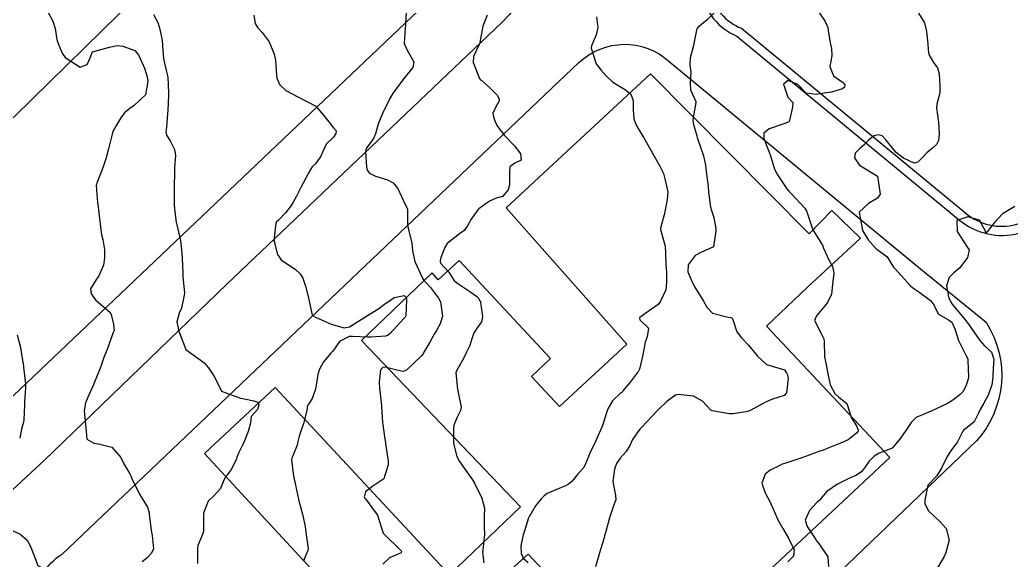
# Model space of a CAD drawing. Header units: metres. Extents: x 292545 to 299085, y 7450245 to 7463078.
# Drawn here: x 296077.7 to 296186.9, y 7457651.3 to 7457710.9 of the extents above; entities that cross this region are included whole.
import ezdxf

# ---------------------------------------------------------------- set-up
doc = ezdxf.new("R2010")
doc.units = ezdxf.units.M
for name, color, linetype in [('Area Verde e Lazer', 94, 'Continuous'), ('Curvas de Nivel 1m', 11, 'Continuous'), ('Curvas de Nivel 5m', 15, 'Continuous'), ('Edificações', 30, 'Continuous'), ('Vias Primárias', 230, 'Continuous')]:
    doc.layers.add(name, color=color, linetype=linetype)

msp = doc.modelspace()

# ---------------------------------------------------------------- linework, layer by layer
at = {"layer": 'Area Verde e Lazer'}
msp.add_lwpolyline([(296191.67, 7457692.07), (296200.75, 7457750.94, 0.717814), (296192.67, 7457755.13), (296155.34, 7457719.08, 0.54904), (296157.2, 7457709.94), (296181.9, 7457689.55, 0.510096)], format="xyb", close=True, dxfattribs=at)
at = {"layer": 'Curvas de Nivel 1m', "flags": 128}
for points, elevation in [([(296080.41, 7457712.45), (296081.31, 7457710.73), (296081.56, 7457709.91), (296081.74, 7457708.72), (296081.89, 7457708.25), (296082.35, 7457707.19), (296082.69, 7457706.71), (296084.33, 7457705.67), (296085.08, 7457705.94), (296085.43, 7457706.68), (296085.69, 7457707.34), (296086.35, 7457707.54), (296087.56, 7457707.85), (296088.36, 7457708.04), (296089.02, 7457707.97), (296090.35, 7457707.48), (296090.76, 7457707.02), (296090.93, 7457706.61), (296091.4, 7457705.53), (296091.7, 7457704.6), (296091.77, 7457704.06), (296091.53, 7457702.6), (296090.28, 7457701.43), (296089.79, 7457701.11), (296089.22, 7457700.63), (296088.82, 7457700.08), (296088.25, 7457699.15), (296088.06, 7457698.83), (296087.98, 7457698.64), (296087.87, 7457698.28), (296087.43, 7457696.65), (296087.18, 7457695.68), (296086.85, 7457694.66), (296086.17, 7457692.88), (296086.11, 7457692.74), (296086.09, 7457692.67), (296086.16, 7457691.61), (296086.23, 7457690.75), (296086.24, 7457690.67), (296086.26, 7457690.56), (296086.5, 7457688.66), (296086.66, 7457687.22), (296086.82, 7457686.66), (296087.02, 7457685.58), (296087, 7457684.66), (296086.9, 7457683.83), (296086.39, 7457682.66), (296086.05, 7457682.2), (296085.47, 7457681.24), (296085.53, 7457680.68), (296086.02, 7457680.03), (296087.58, 7457678.65), (296087.74, 7457678.39), (296087.99, 7457677.35), (296088.06, 7457676.64), (296088.04, 7457676.58), (296087.98, 7457676.43), (296087.33, 7457674.65), (296086.94, 7457673.66), (296086.59, 7457672.66), (296085.92, 7457670.94), (296085.83, 7457670.76), (296085.79, 7457670.67), (296085.22, 7457669.35), (296084.93, 7457668.68), (296084.75, 7457667.81), (296084.86, 7457666.68), (296084.99, 7457665.54), (296085.06, 7457664.68), (296085.84, 7457664.24), (296086.35, 7457664.15), (296087.83, 7457663.79), (296088.82, 7457662.63), (296089.13, 7457661.96), (296089.8, 7457660.84), (296089.91, 7457660.62), (296090, 7457660.41), (296090.85, 7457658.61), (296091.75, 7457657.18), (296091.92, 7457656.6), (296091.94, 7457656.4), (296092.14, 7457654.6), (296092.25, 7457654.06), (296092.4, 7457652.59), (296092.2, 7457652.09), (296091.68, 7457651.57), (296091.14, 7457651.14)], 677), ([(296120.27, 7457712.26), (296120.18, 7457710.46), (296120.18, 7457710.26), (296120.15, 7457710.03), (296120.03, 7457708.27), (296120.35, 7457707.53), (296121.1, 7457706.25), (296120.96, 7457705.62), (296120.32, 7457704.81), (296119.88, 7457704.27), (296118.82, 7457702.81), (296118.48, 7457702.29), (296118.42, 7457702.16), (296118.29, 7457701.86), (296117.76, 7457700.8), (296117.51, 7457700.3), (296117.16, 7457699.39), (296116.85, 7457698.3), (296116.69, 7457697.85), (296116.23, 7457697.25), (296115.85, 7457696.69), (296115.78, 7457696.31), (296115.87, 7457694.64), (296115.95, 7457694.31), (296116.19, 7457693.97), (296116.85, 7457693.64), (296118.18, 7457693.24), (296118.82, 7457692.92), (296119.31, 7457692.27), (296120.15, 7457690.51), (296120.28, 7457690.26), (296120.4, 7457690), (296120.39, 7457688.26), (296120.46, 7457687.91), (296120.86, 7457686.25), (296120.93, 7457685.41), (296121.2, 7457684.25), (296122.05, 7457682.4), (296122.16, 7457682.24), (296122.91, 7457681.37), (296123.82, 7457680.22), (296124.03, 7457679.8), (296124.25, 7457678.22), (296123.99, 7457677.36), (296123.57, 7457676.64), (296123.33, 7457676.23), (296122.84, 7457675.36), (296122.2, 7457674.24), (296122.11, 7457674.08), (296121.95, 7457673.86), (296120.28, 7457672.26), (296119.93, 7457672.13), (296119.21, 7457672.28), (296117.94, 7457672.61), (296117.66, 7457672.57), (296117.42, 7457672.3), (296117.26, 7457670.96), (296117.29, 7457670.3), (296117.49, 7457668.7), (296117.53, 7457668.29), (296117.65, 7457666.51), (296117.67, 7457666.29), (296117.85, 7457664.94), (296117.95, 7457664.29), (296117.98, 7457664.15), (296118.26, 7457662.29), (296118.25, 7457661.85), (296117.79, 7457660.29), (296116.58, 7457659.5), (296115.77, 7457658.85), (296115.64, 7457658.44), (296115.63, 7457658.31), (296115.66, 7457658.21), (296115.76, 7457658.09), (296117.09, 7457656.3), (296117.72, 7457654.29), (296119.69, 7457652.38), (296119.72, 7457652.27), (296119.69, 7457652.13), (296118.39, 7457651.58), (296117.68, 7457650.88)], 674), ([(296092.4, 7457711.45), (296092.9, 7457710.58), (296093.11, 7457709.85), (296093.36, 7457708.58), (296093.44, 7457707.49), (296093.51, 7457706.58), (296093.89, 7457705), (296093.97, 7457704.57), (296094.06, 7457702.81), (296094.06, 7457702.57), (296093.98, 7457700.87), (296093.94, 7457700.57), (296093.82, 7457699), (296093.78, 7457698.57), (296093.83, 7457698.17), (296094.23, 7457697.53), (296094.72, 7457696.57), (296094.82, 7457695.96), (296094.73, 7457694.56), (296094.71, 7457694.04), (296094.7, 7457692.56), (296094.69, 7457692.04), (296094.68, 7457690.56), (296094.71, 7457690), (296094.91, 7457688.56), (296095.17, 7457687.5), (296095.37, 7457686.56), (296095.51, 7457685.13), (296095.55, 7457684.56), (296095.62, 7457682.99), (296095.65, 7457682.55), (296095.81, 7457680.78), (296095.8, 7457680.55), (296095.48, 7457679.09), (296095.23, 7457678.56), (296094.96, 7457677.6), (296095.18, 7457676.56), (296095.96, 7457674.55), (296097.94, 7457673.11), (296098.48, 7457672.52), (296099.05, 7457671.64), (296099.64, 7457670.5), (296099.9, 7457669.95), (296100.78, 7457669.61), (296101.89, 7457669.23), (296103.46, 7457668.9), (296103.89, 7457668.73), (296104.01, 7457668.46), (296103.88, 7457667.93), (296103.16, 7457667.18), (296103.08, 7457666.47), (296102.82, 7457665.51), (296102.42, 7457664.47), (296102.26, 7457664.06), (296101.82, 7457663.2), (296101.6, 7457662.69), (296101.54, 7457662.48), (296100.98, 7457661.31), (296100.35, 7457660.49), (296100.14, 7457660.14), (296099.78, 7457659.23), (296099.11, 7457658.51), (296098.43, 7457657.85), (296097.93, 7457656.53), (296097.92, 7457654.72), (296097.9, 7457654.53), (296097.87, 7457654.38), (296097.71, 7457653.9), (296097.29, 7457652.94), (296097.25, 7457652.53), (296097.24, 7457650.98)], 676), ([(296129.18, 7457711.38), (296128.7, 7457710.17), (296128.37, 7457708.39), (296128.32, 7457708.22), (296128.3, 7457708.17), (296127.68, 7457706.84), (296127.62, 7457706.18), (296128.32, 7457704.41), (296128.42, 7457704.27), (296128.59, 7457704.17), (296129.51, 7457703.35), (296130.3, 7457702.54), (296130.5, 7457702.14), (296130.49, 7457701.94), (296130.29, 7457701.63), (296129.79, 7457700.63), (296129.87, 7457700.15), (296129.97, 7457699.86), (296130.25, 7457699.24), (296131.09, 7457698.13), (296132.23, 7457696.94), (296132.83, 7457696.11), (296132.91, 7457695.41), (296132.2, 7457695.09), (296131.65, 7457694.67), (296131.61, 7457694.13), (296131.63, 7457692.68), (296131.49, 7457692.13), (296130.87, 7457691.42), (296130.16, 7457691.23), (296129.42, 7457690.89), (296128.4, 7457690.17), (296128.25, 7457690.06), (296128.14, 7457689.94), (296127.41, 7457688.9), (296126.99, 7457688.18), (296126.65, 7457687.66), (296126.11, 7457687.29), (296124.77, 7457686.21), (296124.51, 7457685.8), (296124.08, 7457684.67), (296123.98, 7457684.31), (296123.98, 7457684.22), (296124.07, 7457684.04), (296124.94, 7457683.08), (296125.48, 7457682.2), (296125.78, 7457681.92), (296126.05, 7457681.74), (296127.36, 7457680.85), (296128.04, 7457680.4), (296128.26, 7457680.17), (296128.43, 7457679.77), (296128.65, 7457678.16), (296128.55, 7457677.61), (296127.99, 7457676.83), (296127.73, 7457676.43), (296127.63, 7457676.17), (296127.21, 7457674.93), (296126.86, 7457674.18), (296126.57, 7457673.56), (296125.94, 7457672.47), (296125.79, 7457672.19), (296125.73, 7457671.99), (296125.91, 7457670.19), (296126.3, 7457668.19), (296126.24, 7457667.82), (296125.87, 7457667.09), (296125.51, 7457666.2), (296125.46, 7457665.79), (296125.45, 7457664.2), (296125.82, 7457662.75), (296126.13, 7457662.2), (296126.83, 7457661.21), (296127.56, 7457660.17), (296127.79, 7457659.8), (296128.59, 7457658.16), (296128.86, 7457657.05), (296128.84, 7457656.16), (296128.85, 7457655.04), (296128.89, 7457654.16), (296128.75, 7457653.12), (296128.67, 7457652.16), (296128.81, 7457651.03)], 673), ([(296141.21, 7457711.2), (296141.36, 7457710.01), (296141.18, 7457709.21), (296140.68, 7457708.02), (296140.64, 7457707.74), (296141.16, 7457706.01), (296141.69, 7457705.37), (296142.32, 7457704.66), (296143.01, 7457703.99), (296144.31, 7457703.24), (296145.01, 7457702.68), (296145.27, 7457701.97), (296145.27, 7457700.97), (296145.33, 7457699.96), (296145.57, 7457699.27), (296146.25, 7457698.16), (296146.38, 7457697.95), (296146.57, 7457697.62), (296147.52, 7457695.94), (296148.2, 7457694.73), (296148.58, 7457693.93), (296148.75, 7457693.36), (296149.07, 7457691.92), (296149.01, 7457691.07), (296148.77, 7457689.92), (296148.67, 7457689.39), (296148.28, 7457687.93), (296148.28, 7457687.77), (296148.77, 7457685.92), (296148.83, 7457685.18), (296148.85, 7457683.92), (296148.91, 7457683.08), (296148.91, 7457681.92), (296148.85, 7457681.11), (296148.3, 7457679.93), (296148.19, 7457679.76), (296148.02, 7457679.52), (296146.53, 7457678.47), (296146, 7457678.08), (296145.95, 7457678.01), (296145.94, 7457677.96), (296146, 7457677.83), (296146.96, 7457676.91), (296146.8, 7457675.95), (296146.58, 7457675.35), (296146.33, 7457673.95), (296145.94, 7457672.38), (296145.79, 7457672.1), (296145.7, 7457671.96), (296144.93, 7457670.96), (296144.13, 7457669.98), (296144.03, 7457669.86), (296143.91, 7457669.77), (296142.99, 7457668.9), (296142.46, 7457667.99), (296142.31, 7457667.57), (296141.86, 7457666.17), (296141.8, 7457666), (296141.21, 7457664.65), (296140.91, 7457664.02), (296140.54, 7457663.31), (296140.04, 7457662.03), (296139.98, 7457661.86), (296139.81, 7457661.54), (296139.1, 7457660.74), (296138.52, 7457660.04), (296138.12, 7457659.71), (296137.79, 7457659.53), (296136.75, 7457659.1), (296135.77, 7457658.69), (296135.43, 7457658.43), (296135.13, 7457658.09), (296134.51, 7457657.33), (296133.78, 7457656.1), (296133.77, 7457656.07), (296133.74, 7457655.98), (296133.29, 7457654.55), (296133.14, 7457654.11), (296132.89, 7457652.93), (296132.92, 7457652.11), (296133.15, 7457651.57), (296133.68, 7457651.09)], 672), ([(296154.4, 7457711.86), (296153.4, 7457710.87), (296152.38, 7457710.03), (296152.27, 7457709.88), (296152.23, 7457709.73), (296151.87, 7457707.89), (296151.55, 7457706.68), (296151.48, 7457705.89), (296151.59, 7457705.15), (296151.55, 7457703.89), (296151.58, 7457703.17), (296152.16, 7457701.88), (296152.17, 7457701.77), (296151.82, 7457699.89), (296151.86, 7457699.48), (296152.25, 7457698.1), (296152.3, 7457697.88), (296152.33, 7457697.79), (296152.99, 7457695.87), (296153.22, 7457694.86), (296153.34, 7457693.87), (296153.51, 7457692.53), (296153.56, 7457691.87), (296153.78, 7457690.23), (296153.9, 7457689.86), (296154.14, 7457689.08), (296154.37, 7457687.86), (296154.36, 7457687.61), (296154.09, 7457685.86), (296152.71, 7457685.25), (296152.08, 7457684.9), (296151.3, 7457683.89), (296151.27, 7457683.09), (296151.78, 7457681.88), (296152.05, 7457681.42), (296153, 7457679.88), (296153.36, 7457679.21), (296154.01, 7457678.55), (296155.73, 7457678.12), (296156.01, 7457678.09), (296156.17, 7457678), (296156.25, 7457677.84), (296156.67, 7457676.51), (296157.2, 7457675.82), (296157.97, 7457675.01), (296158.94, 7457673.8), (296159.94, 7457672.9), (296161.18, 7457672.54), (296161.94, 7457672.32), (296162.15, 7457671.98), (296162.24, 7457671.77), (296162.33, 7457671.36), (296162.14, 7457669.77), (296161.9, 7457669.47), (296160.62, 7457669.06), (296159.89, 7457668.77), (296158.14, 7457667.82), (296157.88, 7457667.73), (296156.27, 7457667.44), (296155.88, 7457667.44), (296153.96, 7457667.79), (296153.88, 7457667.81), (296153.85, 7457667.83), (296153.82, 7457667.86), (296152.89, 7457668.87), (296151.9, 7457669.4), (296150.22, 7457669.59), (296149.9, 7457669.5), (296148.98, 7457668.83), (296148.03, 7457667.93), (296147.96, 7457667.86), (296147.88, 7457667.78), (296146.16, 7457665.96), (296146.01, 7457665.8), (296145.86, 7457665.62), (296145.19, 7457664.62), (296144.89, 7457663.97), (296144.5, 7457663.3), (296143.82, 7457662.56), (296143.43, 7457661.99), (296143.18, 7457661.36), (296143, 7457659.99), (296143.3, 7457658.45), (296143.34, 7457657.99), (296143.08, 7457657.32), (296142.64, 7457656), (296142.23, 7457654.51), (296142.11, 7457654), (296142.03, 7457653.69), (296141.7, 7457652.61), (296141.56, 7457652.15), (296141.51, 7457652.01), (296141.09, 7457650.61)], 671), ([(296176.7, 7457711.6), (296177.34, 7457710.54), (296177.57, 7457709.58), (296177.72, 7457708.22), (296177.75, 7457707.58), (296177.82, 7457707.05), (296178.34, 7457706.16), (296178.77, 7457705.57), (296178.96, 7457704.93), (296179.04, 7457703.56), (296179.03, 7457702.83), (296178.7, 7457701.57), (296178.68, 7457701.16), (296178.9, 7457699.56), (296178.98, 7457698.29), (296178.9, 7457697.57), (296178.69, 7457697.12), (296178.23, 7457696.72), (296177.61, 7457696.2), (296177.03, 7457695.59), (296176.62, 7457695.19), (296176.21, 7457695.09), (296175.03, 7457695.61), (296174.22, 7457696.25), (296173.1, 7457697.64), (296172.69, 7457698.08), (296172.25, 7457698.2), (296171.81, 7457698.09), (296171.21, 7457697.66), (296170.75, 7457697.15), (296170.23, 7457696.71), (296169.72, 7457696.17), (296169.65, 7457695.68), (296170.2, 7457694.87), (296172.19, 7457693.65), (296172.45, 7457691.65), (296172.16, 7457691.23), (296171.18, 7457690.63), (296170.14, 7457689.67), (296170.53, 7457687.67), (296171.15, 7457686.62), (296172.01, 7457685.65), (296172.09, 7457685.59), (296173.23, 7457684.77), (296173.95, 7457683.62), (296174, 7457683.55), (296174.07, 7457683.46), (296175.78, 7457681.6), (296176.05, 7457681.34), (296176.74, 7457680.9), (296178.03, 7457679.96), (296178.29, 7457679.58), (296178.89, 7457678.45), (296180.01, 7457677.83), (296180.35, 7457677.55), (296180.71, 7457676.82), (296181.08, 7457675.54), (296181.96, 7457673.84), (296182.11, 7457673.53), (296182.14, 7457673.34), (296182.19, 7457671.53), (296182.17, 7457671.29), (296181.92, 7457670.5), (296181.57, 7457669.88), (296181.23, 7457669.54), (296180.48, 7457668.96), (296179.89, 7457668.58), (296178.01, 7457667.71), (296177.88, 7457667.67), (296177.81, 7457667.65), (296177.64, 7457667.58), (296176.43, 7457667.05), (296175.87, 7457666.51), (296175.31, 7457665.61), (296174.71, 7457664.76), (296173.83, 7457663.71), (296173.79, 7457663.68), (296173.7, 7457663.63), (296172.35, 7457663.12), (296171.82, 7457662.81), (296171.24, 7457662.24), (296170.84, 7457661.66), (296170.42, 7457661.05), (296169.8, 7457660.66), (296169.1, 7457660.37), (296167.78, 7457659.7), (296166.6, 7457658.89), (296165.77, 7457657.96), (296165.66, 7457657.83), (296165.54, 7457657.72), (296164.68, 7457656.8), (296164.21, 7457655.74), (296164.44, 7457655.03), (296165.29, 7457653.73), (296165.46, 7457653.48), (296165.71, 7457653.17), (296166.7, 7457651.71), (296166.77, 7457650.62)], 669), ([(296187.32, 7457690.3), (296186.14, 7457689.59), (296186.07, 7457689.56), (296185.93, 7457689.48), (296185.08, 7457688.55), (296184.24, 7457687.5), (296184.19, 7457687.43), (296184.12, 7457687.42), (296184.1, 7457687.5), (296183.42, 7457688.8), (296182.14, 7457689.18), (296180.92, 7457688.76), (296180.94, 7457687.54), (296182.1, 7457685.77), (296182.28, 7457685.53), (296182.08, 7457684.67), (296181.26, 7457683.54), (296180.6, 7457683.01), (296180.06, 7457682.47), (296179.77, 7457681.55), (296180.03, 7457680.21), (296180.41, 7457679.55), (296182, 7457677.61), (296182.06, 7457677.53), (296182.19, 7457677.33), (296183.43, 7457675.52), (296183.97, 7457674.95), (296184.74, 7457674.27), (296184.98, 7457673.49), (296184.93, 7457672.48), (296184.87, 7457671.5), (296184.77, 7457670.65), (296184.37, 7457669.5), (296183.89, 7457668.64), (296183.47, 7457667.93), (296183.29, 7457667.52), (296182.83, 7457666.56), (296181.87, 7457665.81), (296181.7, 7457665.7), (296181.58, 7457665.53), (296181, 7457664.39), (296180.35, 7457663.54), (296180.13, 7457663.25), (296179.82, 7457662.68), (296179.27, 7457661.56), (296178.72, 7457660.64), (296177.78, 7457659.66), (296177.74, 7457659.62), (296177.72, 7457659.58), (296177.4, 7457657.95), (296177.39, 7457657.58), (296177.76, 7457656.82), (296179.09, 7457655.57), (296179.73, 7457654.83), (296180.07, 7457653.55), (296179.7, 7457652.16), (296179.5, 7457651.75), (296179.4, 7457651.56), (296178.77, 7457650.48)], 668), ([(296077.37, 7457676.16), (296077.75, 7457674.76), (296077.94, 7457673.56), (296078.07, 7457672.76), (296078.1, 7457672.59), (296078.32, 7457670.76), (296078.32, 7457670.34), (296078.2, 7457668.76), (296078.19, 7457668.46), (296078.12, 7457666.76), (296078.08, 7457666.54), (296077.85, 7457665.77), (296077.68, 7457664.76)], 678), ([(296076.45, 7457654.78), (296077.72, 7457654.18), (296078.47, 7457653.52), (296078.9, 7457652.75), (296079.67, 7457650.74), (296081.66, 7457649.66), (296082.37, 7457649.42), (296083.24, 7457648.7), (296083.63, 7457647.27), (296083.65, 7457646.69), (296083.65, 7457646.66), (296083.62, 7457646.56), (296082.6, 7457644.71), (296081.59, 7457643.83), (296080.82, 7457643.5), (296079.83, 7457642.74), (296079.83, 7457642.49), (296080.43, 7457640.73), (296080.43, 7457639.85), (296079.81, 7457638.74), (296079.67, 7457638.6), (296079.53, 7457638.48), (296077.65, 7457636.77)], 678)]:
    msp.add_lwpolyline(points, dxfattribs=dict(at, elevation=elevation))
at = {"layer": 'Curvas de Nivel 5m', "flags": 128}
for points, elevation in [([(296103.46, 7457711.4), (296103.61, 7457710.46), (296103.9, 7457709.98), (296104.37, 7457709.46), (296105.14, 7457708.44), (296105.7, 7457707.09), (296105.83, 7457706.44), (296105.96, 7457704.79), (296105.98, 7457704.43), (296106.31, 7457703.69), (296106.97, 7457703.09), (296108.29, 7457702.4), (296110.28, 7457701.37), (296111.14, 7457700.37), (296112.25, 7457698.96), (296112.52, 7457698.63), (296112.51, 7457698.36), (296112.24, 7457697.93), (296111.43, 7457697.16), (296111.07, 7457696.37), (296110.82, 7457695.77), (296110.2, 7457694.98), (296109.9, 7457694.68), (296109.72, 7457694.39), (296109.2, 7457693.41), (296108.65, 7457692.4), (296108.16, 7457691.43), (296107.79, 7457690.78), (296107.56, 7457690.42), (296106.95, 7457689.61), (296106.13, 7457688.77), (296105.95, 7457688.61), (296105.87, 7457688.43), (296105.69, 7457686.85), (296105.71, 7457686.43), (296106.08, 7457685), (296106.47, 7457684.43), (296108.06, 7457683.36), (296108.55, 7457682.9), (296108.85, 7457682.4), (296109.17, 7457681.52), (296109.44, 7457680.39), (296109.86, 7457678.53), (296109.9, 7457678.38), (296109.94, 7457678.32), (296110, 7457678.26), (296110.26, 7457678.11), (296111.99, 7457677.35), (296113.41, 7457676.93), (296113.99, 7457677.03), (296116, 7457678.31), (296117.24, 7457679.07), (296118.02, 7457679.66), (296118.4, 7457679.91), (296118.93, 7457680.28), (296120.04, 7457680.49), (296120.23, 7457680.26), (296120.29, 7457680), (296120.19, 7457678.26), (296120.14, 7457678.12), (296120, 7457677.96), (296118.44, 7457676.28), (296118.19, 7457676.08), (296117.98, 7457676.03), (296116.37, 7457675.91), (296115.98, 7457675.91), (296114.32, 7457675.99), (296113.98, 7457675.96), (296112.9, 7457675.42), (296112.17, 7457674.36), (296112.07, 7457674.24), (296111.95, 7457674.13), (296111.13, 7457673.18), (296110.68, 7457672.37), (296110.51, 7457671.79), (296110.29, 7457670.38), (296110.22, 7457670.07), (296109.89, 7457669.13), (296109.61, 7457668.66), (296109.39, 7457668.39), (296109.31, 7457667.82), (296108.93, 7457666.39), (296108.45, 7457665), (296108.31, 7457664.4), (296108.22, 7457664.02), (296107.82, 7457663.03), (296107.64, 7457662.59), (296107.61, 7457662.41), (296107.8, 7457660.86), (296107.86, 7457660.48), (296107.88, 7457660.41), (296107.91, 7457660.29), (296108.29, 7457658.4), (296108.45, 7457657.71), (296108.82, 7457656.4), (296109.1, 7457655.03), (296109.19, 7457654.4), (296109.46, 7457652.63), (296109.41, 7457652.39), (296108.9, 7457651.18)], 675), ([(296165.72, 7457711.73), (296166.39, 7457710.7), (296166.69, 7457710.02), (296166.75, 7457709.71), (296166.97, 7457708.32), (296167.1, 7457707.71), (296167.14, 7457706.92), (296166.92, 7457705.71), (296167.33, 7457704.71), (296168.32, 7457704), (296168.56, 7457703.69), (296168.55, 7457703.44), (296168.31, 7457703.25), (296167.12, 7457702.89), (296166.3, 7457702.78), (296165.4, 7457702.63), (296164.3, 7457702.78), (296163.39, 7457703.75), (296162.32, 7457704.18), (296161.81, 7457703.77), (296162.29, 7457702.36), (296162.84, 7457701.75), (296162.8, 7457701.24), (296162.46, 7457699.76), (296162.4, 7457699.62), (296162.26, 7457699.54), (296161.95, 7457699.46), (296160.25, 7457698.87), (296159.66, 7457698.39), (296159.65, 7457697.8), (296160.22, 7457696.29), (296160.41, 7457695.79), (296160.84, 7457694.43), (296161.16, 7457693.78), (296162.18, 7457692.25), (296162.4, 7457691.99), (296162.63, 7457691.76), (296164.15, 7457690.11), (296164.38, 7457689.74), (296164.5, 7457689.37), (296165.06, 7457687.73), (296166.1, 7457686.03), (296166.24, 7457685.72), (296166.8, 7457684.43), (296167.22, 7457683.7), (296167.35, 7457682.99), (296167.22, 7457681.71), (296167.09, 7457680.65), (296166.66, 7457679.71), (296166.37, 7457679.37), (296166.02, 7457678.93), (296165.47, 7457678.26), (296165.23, 7457677.73), (296165.99, 7457676.22), (296166.26, 7457675.72), (296166.28, 7457675.41), (296166.35, 7457673.72), (296166.44, 7457673.22), (296166.73, 7457671.71), (296166.97, 7457670.66), (296167.46, 7457669.7), (296167.9, 7457669.3), (296168.8, 7457668.59), (296169.07, 7457667.68), (296169.27, 7457667.07), (296169.87, 7457666.13), (296170.04, 7457665.67), (296170.01, 7457665.52), (296169.86, 7457665.31), (296168.94, 7457664.59), (296167.84, 7457664.11), (296167.53, 7457664.02), (296166.82, 7457663.71), (296166.12, 7457663.43), (296165.83, 7457663.33), (296164.65, 7457662.91), (296163.82, 7457662.61), (296162.06, 7457662.01), (296161.81, 7457661.94), (296161.68, 7457661.9), (296161.41, 7457661.77), (296160.34, 7457661.26), (296159.8, 7457660.81), (296159.42, 7457659.8), (296159.78, 7457658.75), (296160.31, 7457657.78), (296160.78, 7457656.75), (296161.18, 7457655.78), (296161.73, 7457654.84), (296162.36, 7457653.76), (296163, 7457652.46), (296162.93, 7457651.76), (296162.3, 7457651.15)], 670)]:
    msp.add_lwpolyline(points, dxfattribs=dict(at, elevation=elevation))
at = {"layer": 'Edificações', "elevation": 679.1}
msp.add_lwpolyline([(296038.15, 7457724.83), (296054.33, 7457707.03), (296055.81, 7457708.37), (296071.35, 7457694.62), (296092.45, 7457715.3), (296085.62, 7457721.4), (296104.83, 7457740.04), (296129.06, 7457719.03), (296067.93, 7457660.92), (296052.51, 7457676.37), (296055.08, 7457678.94), (296033.7, 7457705.01), (296033.91, 7457706.34), (296034.66, 7457709.43), (296035.42, 7457712.52), (296035.49, 7457713.39), (296035.57, 7457714.27), (296036.55, 7457718.21), (296037.52, 7457722.14), (296038.15, 7457724.83)], close=True, dxfattribs=at)
at = {"layer": 'Edificações'}
for points in [[(296147.18, 7457637.97), (296173.53, 7457662.66), (296159.95, 7457677.11), (296164.46, 7457681.43), (296170.3, 7457686.81), (296167.13, 7457689.87), (296164.64, 7457687.3), (296147.18, 7457704.91), (296131.27, 7457690.17), (296144.55, 7457675.13), (296137.12, 7457668.25), (296134.04, 7457671.58), (296136.16, 7457673.54), (296126.07, 7457684.37), (296123.78, 7457682.24), (296123.09, 7457682.99), (296115.31, 7457675.55), (296132.85, 7457657.2), (296125.03, 7457649.73), (296105.8, 7457670.36), (296098.01, 7457663.1), (296117.01, 7457642.54)], [(296130.74, 7457649.35), (296133.68, 7457652.01), (296142.08, 7457643.04)]]:
    msp.add_lwpolyline(points, dxfattribs=at)
at = {"layer": 'Vias Primárias', "elevation": 678.67}
msp.add_lwpolyline([(296040.53, 7457739.46), (296067.58, 7457763.53, -0.334269), (296078.14, 7457764.4, -0.054497), (296086.69, 7457757.6), (296123.48, 7457727.73), (296130.32, 7457722.52, -0.472414), (296130.77, 7457710.58), (296100.47, 7457681.74), (296080.38, 7457662.35), (296072.78, 7457655.34, -0.452078), (296063.46, 7457656.32), (296046.14, 7457675.67), (296032.5, 7457699.08)], format="xyb", dxfattribs=at)
at = {"layer": 'Vias Primárias'}
for points in [[(296192.64, 7457691.81), (296201.73, 7457750.79, 0.71786), (296191.97, 7457755.85), (296154.64, 7457719.8, 0.540569), (296156.69, 7457709.07), (296181.26, 7457688.77, 0.515123)], [(296082.29, 7457651.97), (296139.27, 7457706.16, -0.392911), (296149.23, 7457706.27), (296176.9, 7457683.42), (296184.13, 7457677.54, -0.340354), (296183.07, 7457664.49), (296147.51, 7457630.36), (296128.97, 7457612.27, -0.398024), (296116.73, 7457612.09), (296081.58, 7457642.09, -0.505131)]]:
    msp.add_lwpolyline(points, format="xyb", close=True, dxfattribs=at)

doc.saveas('drawing.dxf')
